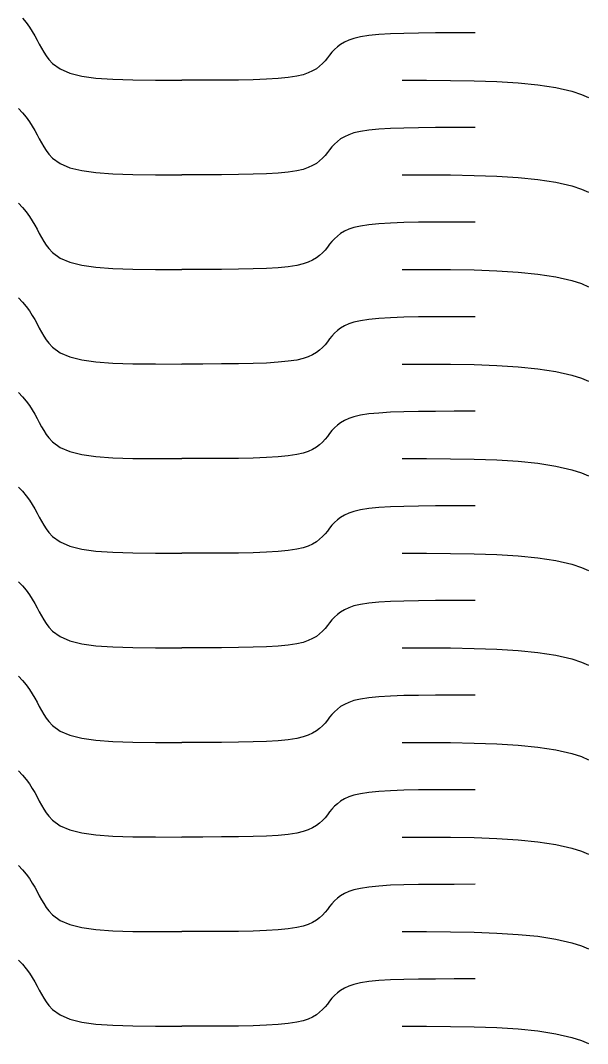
# Model space of a CAD drawing. Extents: x -53 to 53, y -74 to 74.
# Drawn here: x -16.3 to 3.99, y -36.56 to 0.07 of the extents above; entities that cross this region are included whole.
import ezdxf

# ---------------------------------------------------------------- set-up
doc = ezdxf.new("R2010")
doc.units = 0
doc.header["$MEASUREMENT"] = 0
doc.layers.get('0').update_dxf_attribs({"linetype": 'CONTINUOUS'})

msp = doc.modelspace()

# ---------------------------------------------------------------- linework, layer by layer
for p, q in [((-16.23, 0.153), (-16.098, -0.003)), ((-16.098, -0.003), (-15.982, -0.165)), ((-15.982, -0.165), (-15.883, -0.323)), ((-15.883, -0.323), (-15.795, -0.475)), ((-15.795, -0.475), (-15.713, -0.627)), ((-15.713, -0.627), (-15.633, -0.777)), ((-4.71, -0.7), (-4.845, -0.781)), ((-4.552, -0.628), (-4.71, -0.7)), ((-4.367, -0.567), (-4.552, -0.628)), ((-4.139, -0.514), (-4.367, -0.567)), ((-3.832, -0.467), (-4.139, -0.514)), ((-3.473, -0.431), (-3.832, -0.467)), ((-3.059, -0.405), (-3.473, -0.431)), ((-2.587, -0.388), (-3.059, -0.405)), ((-2.052, -0.378), (-2.587, -0.388)), ((-1.45, -0.373), (-2.052, -0.378)), ((-0.778, -0.371), (-1.45, -0.373)), ((-0.031, -0.37), (-0.778, -0.371)), ((-15.633, -0.777), (-15.554, -0.922)), ((-15.554, -0.922), (-15.473, -1.062)), ((-15.473, -1.062), (-15.386, -1.195)), ((-5.154, -1.063), (-5.238, -1.165)), ((-5.063, -0.964), (-5.154, -1.063)), ((-4.962, -0.87), (-5.063, -0.964)), ((-4.845, -0.781), (-4.962, -0.87)), ((-15.386, -1.195), (-15.292, -1.319)), ((-15.292, -1.319), (-15.156, -1.464)), ((-15.156, -1.464), (-14.882, -1.661)), ((-5.402, -1.372), (-5.493, -1.471)), ((-5.319, -1.269), (-5.402, -1.372)), ((-5.238, -1.165), (-5.319, -1.269)), ((-14.882, -1.661), (-14.537, -1.809)), ((-14.537, -1.809), (-14.113, -1.916)), ((-6.005, -1.806), (-6.189, -1.868)), ((-5.847, -1.734), (-6.005, -1.806)), ((-5.711, -1.653), (-5.847, -1.734)), ((-5.595, -1.565), (-5.711, -1.653)), ((-5.493, -1.471), (-5.595, -1.565)), ((-14.113, -1.916), (-13.603, -1.987)), ((-13.603, -1.987), (-12.997, -2.031)), ((-12.997, -2.031), (-12.288, -2.054)), ((-12.288, -2.054), (-11.467, -2.063)), ((-11.467, -2.063), (-10.525, -2.064)), ((-9.779, -2.064), (-10.525, -2.064)), ((-9.107, -2.062), (-9.779, -2.064)), ((-8.505, -2.057), (-9.107, -2.062)), ((-7.97, -2.046), (-8.505, -2.057)), ((-7.498, -2.029), (-7.97, -2.046)), ((-7.084, -2.004), (-7.498, -2.029)), ((-6.725, -1.968), (-7.084, -2.004)), ((-6.418, -1.921), (-6.725, -1.968)), ((-6.189, -1.868), (-6.418, -1.921)), ((-2.644, -2.064), (-1.771, -2.065)), ((-1.771, -2.065), (-0.908, -2.07)), ((-0.908, -2.07), (-0.067, -2.085)), ((-0.067, -2.085), (0.741, -2.114)), ((0.741, -2.114), (1.506, -2.161)), ((1.506, -2.161), (2.217, -2.232)), ((2.217, -2.232), (2.863, -2.33)), ((2.863, -2.33), (3.434, -2.461)), ((3.434, -2.461), (3.775, -2.573)), ((3.775, -2.573), (4.029, -2.683)), ((-16.38, -3.083), (-16.23, -3.234)), ((-16.23, -3.234), (-16.098, -3.391)), ((-16.098, -3.391), (-15.982, -3.552)), ((-15.982, -3.552), (-15.883, -3.71)), ((-15.883, -3.71), (-15.795, -3.863)), ((-15.795, -3.863), (-15.713, -4.015)), ((-15.713, -4.015), (-15.633, -4.164)), ((-4.552, -4.016), (-4.71, -4.088)), ((-4.367, -3.954), (-4.552, -4.016)), ((-4.139, -3.901), (-4.367, -3.954)), ((-3.832, -3.854), (-4.139, -3.901)), ((-3.473, -3.818), (-3.832, -3.854)), ((-3.059, -3.793), (-3.473, -3.818)), ((-2.587, -3.776), (-3.059, -3.793)), ((-2.052, -3.765), (-2.587, -3.776)), ((-1.45, -3.76), (-2.052, -3.765)), ((-0.778, -3.758), (-1.45, -3.76)), ((-0.031, -3.758), (-0.778, -3.758)), ((-15.633, -4.164), (-15.554, -4.309)), ((-15.554, -4.309), (-15.473, -4.449)), ((-5.063, -4.351), (-5.154, -4.45)), ((-4.962, -4.257), (-5.063, -4.351)), ((-4.845, -4.169), (-4.962, -4.257)), ((-4.71, -4.088), (-4.845, -4.169)), ((-15.473, -4.449), (-15.386, -4.582)), ((-15.386, -4.582), (-15.292, -4.707)), ((-15.292, -4.707), (-15.156, -4.851)), ((-5.402, -4.759), (-5.493, -4.858)), ((-5.319, -4.657), (-5.402, -4.759)), ((-5.238, -4.553), (-5.319, -4.657)), ((-5.154, -4.45), (-5.238, -4.553)), ((-15.156, -4.851), (-14.882, -5.048)), ((-14.882, -5.048), (-14.537, -5.197)), ((-5.847, -5.122), (-6.005, -5.194)), ((-5.711, -5.041), (-5.847, -5.122)), ((-5.595, -4.952), (-5.711, -5.041)), ((-5.493, -4.858), (-5.595, -4.952)), ((-14.537, -5.197), (-14.113, -5.303)), ((-14.113, -5.303), (-13.603, -5.375)), ((-13.603, -5.375), (-12.997, -5.419)), ((-12.997, -5.419), (-12.288, -5.442)), ((-12.288, -5.442), (-11.467, -5.45)), ((-11.467, -5.45), (-10.525, -5.452)), ((-9.779, -5.451), (-10.525, -5.452)), ((-9.107, -5.449), (-9.779, -5.451)), ((-8.505, -5.444), (-9.107, -5.449)), ((-7.97, -5.434), (-8.505, -5.444)), ((-7.498, -5.417), (-7.97, -5.434)), ((-7.084, -5.391), (-7.498, -5.417)), ((-6.725, -5.356), (-7.084, -5.391)), ((-6.418, -5.308), (-6.725, -5.356)), ((-6.189, -5.256), (-6.418, -5.308)), ((-6.005, -5.194), (-6.189, -5.256)), ((-2.644, -5.451), (-1.771, -5.452)), ((-1.771, -5.452), (-0.908, -5.458)), ((-0.908, -5.458), (-0.067, -5.472)), ((-0.067, -5.472), (0.741, -5.501)), ((0.741, -5.501), (1.506, -5.548)), ((1.506, -5.548), (2.217, -5.619)), ((2.217, -5.619), (2.863, -5.718)), ((2.863, -5.718), (3.434, -5.849)), ((3.434, -5.849), (3.775, -5.961)), ((3.775, -5.961), (4.029, -6.071)), ((-16.38, -6.471), (-16.23, -6.622)), ((-16.23, -6.622), (-16.098, -6.778)), ((-16.098, -6.778), (-15.982, -6.94)), ((-15.982, -6.94), (-15.883, -7.098)), ((-15.883, -7.098), (-15.795, -7.25)), ((-15.795, -7.25), (-15.713, -7.402)), ((-4.139, -7.289), (-4.367, -7.341)), ((-3.832, -7.241), (-4.139, -7.289)), ((-3.473, -7.206), (-3.832, -7.241)), ((-3.059, -7.18), (-3.473, -7.206)), ((-2.587, -7.163), (-3.059, -7.18)), ((-2.052, -7.153), (-2.587, -7.163)), ((-1.45, -7.148), (-2.052, -7.153)), ((-0.778, -7.146), (-1.45, -7.148)), ((-0.031, -7.145), (-0.778, -7.146)), ((-15.713, -7.402), (-15.633, -7.552)), ((-15.633, -7.552), (-15.554, -7.697)), ((-4.962, -7.644), (-5.063, -7.739)), ((-4.845, -7.556), (-4.962, -7.644)), ((-4.71, -7.475), (-4.845, -7.556)), ((-4.552, -7.403), (-4.71, -7.475)), ((-4.367, -7.341), (-4.552, -7.403)), ((-15.554, -7.697), (-15.473, -7.837)), ((-15.473, -7.837), (-15.386, -7.97)), ((-15.386, -7.97), (-15.292, -8.094)), ((-5.319, -8.044), (-5.402, -8.146)), ((-5.238, -7.94), (-5.319, -8.044)), ((-5.154, -7.838), (-5.238, -7.94)), ((-5.063, -7.739), (-5.154, -7.838)), ((-15.292, -8.094), (-15.156, -8.239)), ((-15.156, -8.239), (-14.882, -8.436)), ((-5.595, -8.34), (-5.711, -8.428)), ((-5.493, -8.246), (-5.595, -8.34)), ((-5.402, -8.146), (-5.493, -8.246)), ((-14.882, -8.436), (-14.537, -8.584)), ((-14.537, -8.584), (-14.113, -8.691)), ((-14.113, -8.691), (-13.603, -8.762)), ((-13.603, -8.762), (-12.997, -8.806)), ((-7.084, -8.779), (-7.498, -8.804)), ((-6.725, -8.743), (-7.084, -8.779)), ((-6.418, -8.696), (-6.725, -8.743)), ((-6.189, -8.643), (-6.418, -8.696)), ((-6.005, -8.581), (-6.189, -8.643)), ((-5.847, -8.509), (-6.005, -8.581)), ((-5.711, -8.428), (-5.847, -8.509)), ((-12.997, -8.806), (-12.288, -8.829)), ((-12.288, -8.829), (-11.467, -8.838)), ((-11.467, -8.838), (-10.525, -8.839)), ((-9.779, -8.839), (-10.525, -8.839)), ((-9.107, -8.837), (-9.779, -8.839)), ((-8.505, -8.832), (-9.107, -8.837)), ((-7.97, -8.821), (-8.505, -8.832)), ((-7.498, -8.804), (-7.97, -8.821)), ((-2.644, -8.839), (-1.771, -8.84)), ((-1.771, -8.84), (-0.908, -8.845)), ((-0.908, -8.845), (-0.067, -8.86)), ((-0.067, -8.86), (0.741, -8.888)), ((0.741, -8.888), (1.506, -8.936)), ((1.506, -8.936), (2.217, -9.006)), ((2.217, -9.006), (2.863, -9.105)), ((2.863, -9.105), (3.434, -9.236)), ((3.434, -9.236), (3.775, -9.348)), ((3.775, -9.348), (4.029, -9.458)), ((-16.38, -9.858), (-16.23, -10.009)), ((-16.23, -10.009), (-16.098, -10.166)), ((-16.098, -10.166), (-15.982, -10.327)), ((-15.982, -10.327), (-15.883, -10.485)), ((-15.883, -10.485), (-15.795, -10.638)), ((-3.473, -10.593), (-3.832, -10.629)), ((-3.059, -10.568), (-3.473, -10.593)), ((-2.587, -10.551), (-3.059, -10.568)), ((-2.052, -10.54), (-2.587, -10.551)), ((-1.45, -10.535), (-2.052, -10.54)), ((-0.778, -10.533), (-1.45, -10.535)), ((-0.031, -10.533), (-0.778, -10.533)), ((-15.795, -10.638), (-15.713, -10.79)), ((-15.713, -10.79), (-15.633, -10.939)), ((-15.633, -10.939), (-15.554, -11.084)), ((-4.845, -10.944), (-4.962, -11.032)), ((-4.71, -10.863), (-4.845, -10.944)), ((-4.552, -10.791), (-4.71, -10.863)), ((-4.367, -10.729), (-4.552, -10.791)), ((-4.139, -10.676), (-4.367, -10.729)), ((-3.832, -10.629), (-4.139, -10.676)), ((-15.554, -11.084), (-15.473, -11.224)), ((-15.473, -11.224), (-15.386, -11.357)), ((-5.238, -11.328), (-5.319, -11.432)), ((-5.154, -11.225), (-5.238, -11.328)), ((-5.063, -11.126), (-5.154, -11.225)), ((-4.962, -11.032), (-5.063, -11.126)), ((-15.386, -11.357), (-15.292, -11.482)), ((-15.292, -11.482), (-15.156, -11.626)), ((-15.156, -11.626), (-14.882, -11.823)), ((-5.493, -11.633), (-5.595, -11.727)), ((-5.402, -11.534), (-5.493, -11.633)), ((-5.319, -11.432), (-5.402, -11.534)), ((-14.882, -11.823), (-14.537, -11.971)), ((-14.537, -11.971), (-14.113, -12.078)), ((-14.113, -12.078), (-13.603, -12.15)), ((-6.418, -12.083), (-6.725, -12.13)), ((-6.189, -12.03), (-6.418, -12.083)), ((-6.005, -11.969), (-6.189, -12.03)), ((-5.847, -11.897), (-6.005, -11.969)), ((-5.711, -11.816), (-5.847, -11.897)), ((-5.595, -11.727), (-5.711, -11.816)), ((-13.603, -12.15), (-12.997, -12.194)), ((-12.997, -12.194), (-12.288, -12.217)), ((-12.288, -12.217), (-11.467, -12.225)), ((-11.467, -12.225), (-10.525, -12.227)), ((-9.779, -12.226), (-10.525, -12.227)), ((-9.107, -12.224), (-9.779, -12.226)), ((-8.505, -12.219), (-9.107, -12.224)), ((-7.97, -12.209), (-8.505, -12.219)), ((-7.498, -12.192), (-7.97, -12.209)), ((-7.084, -12.166), (-7.498, -12.192)), ((-6.725, -12.13), (-7.084, -12.166)), ((-2.644, -12.226), (-1.771, -12.227)), ((-1.771, -12.227), (-0.908, -12.232)), ((-0.908, -12.232), (-0.067, -12.247)), ((-0.067, -12.247), (0.741, -12.276)), ((0.741, -12.276), (1.506, -12.323)), ((1.506, -12.323), (2.217, -12.394)), ((2.217, -12.394), (2.863, -12.492)), ((2.863, -12.492), (3.434, -12.624)), ((3.434, -12.624), (3.775, -12.735)), ((3.775, -12.735), (4.029, -12.846)), ((-16.38, -13.246), (-16.23, -13.396)), ((-16.23, -13.396), (-16.098, -13.553)), ((-16.098, -13.553), (-15.982, -13.714)), ((-15.982, -13.714), (-15.883, -13.872)), ((-15.883, -13.872), (-15.795, -14.025)), ((-0.031, -13.92), (-0.778, -13.92)), ((-15.795, -14.025), (-15.713, -14.177)), ((-15.713, -14.177), (-15.633, -14.326)), ((-4.71, -14.25), (-4.845, -14.331)), ((-4.552, -14.178), (-4.71, -14.25)), ((-4.367, -14.116), (-4.552, -14.178)), ((-4.139, -14.064), (-4.367, -14.116)), ((-3.832, -14.016), (-4.139, -14.064)), ((-3.473, -13.981), (-3.832, -14.016)), ((-3.059, -13.955), (-3.473, -13.981)), ((-2.587, -13.938), (-3.059, -13.955)), ((-2.052, -13.928), (-2.587, -13.938)), ((-1.45, -13.922), (-2.052, -13.928)), ((-0.778, -13.92), (-1.45, -13.922)), ((-15.633, -14.326), (-15.554, -14.472)), ((-15.554, -14.472), (-15.473, -14.612)), ((-15.473, -14.612), (-15.386, -14.745)), ((-5.154, -14.613), (-5.238, -14.715)), ((-5.063, -14.514), (-5.154, -14.613)), ((-4.962, -14.419), (-5.063, -14.514)), ((-4.845, -14.331), (-4.962, -14.419)), ((-15.386, -14.745), (-15.292, -14.869)), ((-15.292, -14.869), (-15.156, -15.014)), ((-15.156, -15.014), (-14.882, -15.211)), ((-5.402, -14.921), (-5.493, -15.02)), ((-5.319, -14.819), (-5.402, -14.921)), ((-5.238, -14.715), (-5.319, -14.819)), ((-14.882, -15.211), (-14.537, -15.359)), ((-14.537, -15.359), (-14.113, -15.466)), ((-6.005, -15.356), (-6.189, -15.418)), ((-5.847, -15.284), (-6.005, -15.356)), ((-5.711, -15.203), (-5.847, -15.284)), ((-5.595, -15.115), (-5.711, -15.203)), ((-5.493, -15.02), (-5.595, -15.115)), ((-14.113, -15.466), (-13.603, -15.537)), ((-13.603, -15.537), (-12.997, -15.581)), ((-12.997, -15.581), (-12.288, -15.604)), ((-12.288, -15.604), (-11.467, -15.613)), ((-11.467, -15.613), (-10.525, -15.614)), ((-9.779, -15.614), (-10.525, -15.614)), ((-9.107, -15.612), (-9.779, -15.614)), ((-8.505, -15.606), (-9.107, -15.612)), ((-7.97, -15.596), (-8.505, -15.606)), ((-7.498, -15.579), (-7.97, -15.596)), ((-7.084, -15.553), (-7.498, -15.579)), ((-6.725, -15.518), (-7.084, -15.553)), ((-6.418, -15.471), (-6.725, -15.518)), ((-6.189, -15.418), (-6.418, -15.471)), ((-2.644, -15.614), (-1.771, -15.614)), ((-1.771, -15.614), (-0.908, -15.62)), ((-0.908, -15.62), (-0.067, -15.635)), ((-0.067, -15.635), (0.741, -15.663)), ((0.741, -15.663), (1.506, -15.711)), ((1.506, -15.711), (2.217, -15.781)), ((2.217, -15.781), (2.863, -15.88)), ((2.863, -15.88), (3.434, -16.011)), ((3.434, -16.011), (3.775, -16.123)), ((3.775, -16.123), (4.029, -16.233)), ((-16.38, -16.633), (-16.23, -16.784)), ((-16.23, -16.784), (-16.098, -16.941)), ((-16.098, -16.941), (-15.982, -17.102)), ((-15.982, -17.102), (-15.883, -17.26)), ((-15.883, -17.26), (-15.795, -17.413)), ((-15.795, -17.413), (-15.713, -17.565)), ((-15.713, -17.565), (-15.633, -17.714)), ((-4.552, -17.566), (-4.71, -17.638)), ((-4.367, -17.504), (-4.552, -17.566)), ((-4.139, -17.451), (-4.367, -17.504)), ((-3.832, -17.404), (-4.139, -17.451)), ((-3.473, -17.368), (-3.832, -17.404)), ((-3.059, -17.343), (-3.473, -17.368)), ((-2.587, -17.326), (-3.059, -17.343)), ((-2.052, -17.315), (-2.587, -17.326)), ((-1.45, -17.31), (-2.052, -17.315)), ((-0.778, -17.308), (-1.45, -17.31)), ((-0.031, -17.308), (-0.778, -17.308)), ((-15.633, -17.714), (-15.554, -17.859)), ((-15.554, -17.859), (-15.473, -17.999)), ((-5.063, -17.901), (-5.154, -18)), ((-4.962, -17.807), (-5.063, -17.901)), ((-4.845, -17.718), (-4.962, -17.807)), ((-4.71, -17.638), (-4.845, -17.718)), ((-15.473, -17.999), (-15.386, -18.132)), ((-15.386, -18.132), (-15.292, -18.257)), ((-15.292, -18.257), (-15.156, -18.401)), ((-5.402, -18.309), (-5.493, -18.408)), ((-5.319, -18.206), (-5.402, -18.309)), ((-5.238, -18.103), (-5.319, -18.206)), ((-5.154, -18), (-5.238, -18.103)), ((-15.156, -18.401), (-14.882, -18.598)), ((-14.882, -18.598), (-14.537, -18.746)), ((-5.847, -18.672), (-6.005, -18.744)), ((-5.711, -18.591), (-5.847, -18.672)), ((-5.595, -18.502), (-5.711, -18.591)), ((-5.493, -18.408), (-5.595, -18.502)), ((-14.537, -18.746), (-14.113, -18.853)), ((-14.113, -18.853), (-13.603, -18.925)), ((-13.603, -18.925), (-12.997, -18.969)), ((-12.997, -18.969), (-12.288, -18.991)), ((-12.288, -18.991), (-11.467, -19)), ((-11.467, -19), (-10.525, -19.001)), ((-9.779, -19.001), (-10.525, -19.001)), ((-9.107, -18.999), (-9.779, -19.001)), ((-8.505, -18.994), (-9.107, -18.999)), ((-7.97, -18.984), (-8.505, -18.994)), ((-7.498, -18.966), (-7.97, -18.984)), ((-7.084, -18.941), (-7.498, -18.966)), ((-6.725, -18.905), (-7.084, -18.941)), ((-6.418, -18.858), (-6.725, -18.905)), ((-6.189, -18.805), (-6.418, -18.858)), ((-6.005, -18.744), (-6.189, -18.805)), ((-2.644, -19.001), (-1.771, -19.002)), ((-1.771, -19.002), (-0.908, -19.007)), ((-0.908, -19.007), (-0.067, -19.022)), ((-0.067, -19.022), (0.741, -19.051)), ((0.741, -19.051), (1.506, -19.098)), ((1.506, -19.098), (2.217, -19.169)), ((2.217, -19.169), (2.863, -19.267)), ((2.863, -19.267), (3.434, -19.399)), ((3.434, -19.399), (3.775, -19.51)), ((3.775, -19.51), (4.029, -19.621)), ((-16.38, -20.021), (-16.23, -20.171)), ((-16.23, -20.171), (-16.098, -20.328)), ((-16.098, -20.328), (-15.982, -20.489)), ((-15.982, -20.489), (-15.883, -20.647)), ((-15.883, -20.647), (-15.795, -20.8)), ((-15.795, -20.8), (-15.713, -20.952)), ((-4.139, -20.839), (-4.367, -20.891)), ((-3.832, -20.791), (-4.139, -20.839)), ((-3.473, -20.756), (-3.832, -20.791)), ((-3.059, -20.73), (-3.473, -20.756)), ((-2.587, -20.713), (-3.059, -20.73)), ((-2.052, -20.703), (-2.587, -20.713)), ((-1.45, -20.697), (-2.052, -20.703)), ((-0.778, -20.695), (-1.45, -20.697)), ((-0.031, -20.695), (-0.778, -20.695)), ((-15.713, -20.952), (-15.633, -21.101)), ((-15.633, -21.101), (-15.554, -21.247)), ((-15.554, -21.247), (-15.473, -21.387)), ((-4.962, -21.194), (-5.063, -21.289)), ((-4.845, -21.106), (-4.962, -21.194)), ((-4.71, -21.025), (-4.845, -21.106)), ((-4.552, -20.953), (-4.71, -21.025)), ((-4.367, -20.891), (-4.552, -20.953)), ((-15.473, -21.387), (-15.386, -21.52)), ((-15.386, -21.52), (-15.292, -21.644)), ((-5.319, -21.594), (-5.402, -21.696)), ((-5.238, -21.49), (-5.319, -21.594)), ((-5.154, -21.388), (-5.238, -21.49)), ((-5.063, -21.289), (-5.154, -21.388)), ((-15.292, -21.644), (-15.156, -21.789)), ((-15.156, -21.789), (-14.882, -21.986)), ((-5.711, -21.978), (-5.847, -22.059)), ((-5.595, -21.89), (-5.711, -21.978)), ((-5.493, -21.795), (-5.595, -21.89)), ((-5.402, -21.696), (-5.493, -21.795)), ((-14.882, -21.986), (-14.537, -22.134)), ((-14.537, -22.134), (-14.113, -22.24)), ((-14.113, -22.24), (-13.603, -22.312)), ((-13.603, -22.312), (-12.997, -22.356)), ((-7.084, -22.328), (-7.498, -22.354)), ((-6.725, -22.293), (-7.084, -22.328)), ((-6.418, -22.245), (-6.725, -22.293)), ((-6.189, -22.193), (-6.418, -22.245)), ((-6.005, -22.131), (-6.189, -22.193)), ((-5.847, -22.059), (-6.005, -22.131)), ((-12.997, -22.356), (-12.288, -22.379)), ((-12.288, -22.379), (-11.467, -22.388)), ((-11.467, -22.388), (-10.525, -22.389)), ((-9.779, -22.389), (-10.525, -22.389)), ((-9.107, -22.387), (-9.779, -22.389)), ((-8.505, -22.381), (-9.107, -22.387)), ((-7.97, -22.371), (-8.505, -22.381)), ((-7.498, -22.354), (-7.97, -22.371)), ((-2.644, -22.389), (-1.771, -22.389)), ((-1.771, -22.389), (-0.908, -22.395)), ((-0.908, -22.395), (-0.067, -22.41)), ((-0.067, -22.41), (0.741, -22.438)), ((0.741, -22.438), (1.506, -22.486)), ((1.506, -22.486), (2.217, -22.556)), ((2.217, -22.556), (2.863, -22.655)), ((2.863, -22.655), (3.434, -22.786)), ((3.434, -22.786), (3.775, -22.898)), ((3.775, -22.898), (4.029, -23.008)), ((-16.38, -23.408), (-16.23, -23.559)), ((-16.23, -23.559), (-16.098, -23.716)), ((-16.098, -23.716), (-15.982, -23.877)), ((-15.982, -23.877), (-15.883, -24.035)), ((-15.883, -24.035), (-15.795, -24.188)), ((-3.473, -24.143), (-3.832, -24.179)), ((-3.059, -24.118), (-3.473, -24.143)), ((-2.587, -24.101), (-3.059, -24.118)), ((-2.052, -24.09), (-2.587, -24.101)), ((-1.45, -24.085), (-2.052, -24.09)), ((-0.778, -24.083), (-1.45, -24.085)), ((-0.031, -24.083), (-0.778, -24.083)), ((-15.795, -24.188), (-15.713, -24.339)), ((-15.713, -24.339), (-15.633, -24.489)), ((-15.633, -24.489), (-15.554, -24.634)), ((-4.845, -24.493), (-4.962, -24.582)), ((-4.71, -24.413), (-4.845, -24.493)), ((-4.552, -24.341), (-4.71, -24.413)), ((-4.367, -24.279), (-4.552, -24.341)), ((-4.139, -24.226), (-4.367, -24.279)), ((-3.832, -24.179), (-4.139, -24.226)), ((-15.554, -24.634), (-15.473, -24.774)), ((-15.473, -24.774), (-15.386, -24.907)), ((-15.386, -24.907), (-15.292, -25.032)), ((-5.238, -24.877), (-5.319, -24.981)), ((-5.154, -24.775), (-5.238, -24.877)), ((-5.063, -24.676), (-5.154, -24.775)), ((-4.962, -24.582), (-5.063, -24.676)), ((-15.292, -25.032), (-15.156, -25.176)), ((-15.156, -25.176), (-14.882, -25.373)), ((-5.493, -25.183), (-5.595, -25.277)), ((-5.402, -25.084), (-5.493, -25.183)), ((-5.319, -24.981), (-5.402, -25.084)), ((-14.882, -25.373), (-14.537, -25.521)), ((-14.537, -25.521), (-14.113, -25.628)), ((-14.113, -25.628), (-13.603, -25.7)), ((-6.418, -25.633), (-6.725, -25.68)), ((-6.189, -25.58), (-6.418, -25.633)), ((-6.005, -25.519), (-6.189, -25.58)), ((-5.847, -25.446), (-6.005, -25.519)), ((-5.711, -25.366), (-5.847, -25.446)), ((-5.595, -25.277), (-5.711, -25.366)), ((-13.603, -25.7), (-12.997, -25.744)), ((-12.997, -25.744), (-12.288, -25.766)), ((-12.288, -25.766), (-11.467, -25.775)), ((-11.467, -25.775), (-10.525, -25.776)), ((-9.779, -25.776), (-10.525, -25.776)), ((-9.107, -25.774), (-9.779, -25.776)), ((-8.505, -25.769), (-9.107, -25.774)), ((-7.97, -25.758), (-8.505, -25.769)), ((-7.498, -25.741), (-7.97, -25.758)), ((-7.084, -25.716), (-7.498, -25.741)), ((-6.725, -25.68), (-7.084, -25.716)), ((-2.644, -25.776), (-1.771, -25.777)), ((-1.771, -25.777), (-0.908, -25.782)), ((-0.908, -25.782), (-0.067, -25.797)), ((-0.067, -25.797), (0.741, -25.826)), ((0.741, -25.826), (1.506, -25.873)), ((1.506, -25.873), (2.217, -25.944)), ((2.217, -25.944), (2.863, -26.042)), ((2.863, -26.042), (3.434, -26.173)), ((3.434, -26.173), (3.775, -26.285)), ((3.775, -26.285), (4.029, -26.396)), ((-16.38, -26.795), (-16.23, -26.946)), ((-16.23, -26.946), (-16.098, -27.103)), ((-16.098, -27.103), (-15.982, -27.264)), ((-15.982, -27.264), (-15.883, -27.422)), ((-15.883, -27.422), (-15.795, -27.575)), ((-1.45, -27.472), (-2.052, -27.478)), ((-0.778, -27.47), (-1.45, -27.472)), ((-0.031, -27.47), (-0.778, -27.47)), ((-15.795, -27.575), (-15.713, -27.727)), ((-15.713, -27.727), (-15.633, -27.876)), ((-4.71, -27.8), (-4.845, -27.881)), ((-4.552, -27.728), (-4.71, -27.8)), ((-4.367, -27.666), (-4.552, -27.728)), ((-4.139, -27.614), (-4.367, -27.666)), ((-3.832, -27.566), (-4.139, -27.614)), ((-3.473, -27.531), (-3.832, -27.566)), ((-3.059, -27.505), (-3.473, -27.531)), ((-2.587, -27.488), (-3.059, -27.505)), ((-2.052, -27.478), (-2.587, -27.488)), ((-15.633, -27.876), (-15.554, -28.022)), ((-15.554, -28.022), (-15.473, -28.161)), ((-15.473, -28.161), (-15.386, -28.294)), ((-5.154, -28.163), (-5.238, -28.265)), ((-5.063, -28.064), (-5.154, -28.163)), ((-4.962, -27.969), (-5.063, -28.064)), ((-4.845, -27.881), (-4.962, -27.969)), ((-15.386, -28.294), (-15.292, -28.419)), ((-15.292, -28.419), (-15.156, -28.564)), ((-15.156, -28.564), (-14.882, -28.76)), ((-5.493, -28.57), (-5.595, -28.665)), ((-5.402, -28.471), (-5.493, -28.57)), ((-5.319, -28.369), (-5.402, -28.471)), ((-5.238, -28.265), (-5.319, -28.369)), ((-14.882, -28.76), (-14.537, -28.909)), ((-14.537, -28.909), (-14.113, -29.015)), ((-6.005, -28.906), (-6.189, -28.968)), ((-5.847, -28.834), (-6.005, -28.906)), ((-5.711, -28.753), (-5.847, -28.834)), ((-5.595, -28.665), (-5.711, -28.753)), ((-14.113, -29.015), (-13.603, -29.087)), ((-13.603, -29.087), (-12.997, -29.131)), ((-12.997, -29.131), (-12.288, -29.154)), ((-12.288, -29.154), (-11.467, -29.162)), ((-11.467, -29.162), (-10.525, -29.164)), ((-9.779, -29.164), (-10.525, -29.164)), ((-9.107, -29.162), (-9.779, -29.164)), ((-8.505, -29.156), (-9.107, -29.162)), ((-7.97, -29.146), (-8.505, -29.156)), ((-7.498, -29.129), (-7.97, -29.146)), ((-7.084, -29.103), (-7.498, -29.129)), ((-6.725, -29.068), (-7.084, -29.103)), ((-6.418, -29.02), (-6.725, -29.068)), ((-6.189, -28.968), (-6.418, -29.02)), ((-2.644, -29.164), (-1.771, -29.164)), ((-1.771, -29.164), (-0.908, -29.17)), ((-0.908, -29.17), (-0.067, -29.184)), ((-0.067, -29.184), (0.741, -29.213)), ((0.741, -29.213), (1.506, -29.261)), ((1.506, -29.261), (2.217, -29.331)), ((2.217, -29.331), (2.863, -29.43)), ((2.863, -29.43), (3.434, -29.561)), ((3.434, -29.561), (3.775, -29.673)), ((3.775, -29.673), (4.029, -29.783)), ((-16.38, -30.183), (-16.23, -30.334)), ((-16.23, -30.334), (-16.098, -30.491)), ((-16.098, -30.491), (-15.982, -30.652)), ((-15.982, -30.652), (-15.883, -30.81)), ((-15.883, -30.81), (-15.795, -30.963)), ((-15.795, -30.963), (-15.713, -31.114)), ((-15.713, -31.114), (-15.633, -31.264)), ((-4.552, -31.115), (-4.71, -31.187)), ((-4.367, -31.054), (-4.552, -31.115)), ((-4.139, -31.001), (-4.367, -31.054)), ((-3.832, -30.954), (-4.139, -31.001)), ((-3.473, -30.918), (-3.832, -30.954)), ((-3.059, -30.893), (-3.473, -30.918)), ((-2.587, -30.875), (-3.059, -30.893)), ((-2.052, -30.865), (-2.587, -30.875)), ((-1.45, -30.86), (-2.052, -30.865)), ((-0.778, -30.858), (-1.45, -30.86)), ((-0.031, -30.857), (-0.778, -30.858)), ((-15.633, -31.264), (-15.554, -31.409)), ((-15.554, -31.409), (-15.473, -31.549)), ((-5.063, -31.451), (-5.154, -31.55)), ((-4.962, -31.357), (-5.063, -31.451)), ((-4.845, -31.268), (-4.962, -31.357)), ((-4.71, -31.187), (-4.845, -31.268)), ((-15.473, -31.549), (-15.386, -31.682)), ((-15.386, -31.682), (-15.292, -31.806)), ((-15.292, -31.806), (-15.156, -31.951)), ((-5.402, -31.859), (-5.493, -31.958)), ((-5.319, -31.756), (-5.402, -31.859)), ((-5.238, -31.652), (-5.319, -31.756)), ((-5.154, -31.55), (-5.238, -31.652)), ((-15.156, -31.951), (-14.882, -32.148)), ((-14.882, -32.148), (-14.537, -32.296)), ((-5.847, -32.221), (-6.005, -32.293)), ((-5.711, -32.141), (-5.847, -32.221)), ((-5.595, -32.052), (-5.711, -32.141)), ((-5.493, -31.958), (-5.595, -32.052)), ((-14.537, -32.296), (-14.113, -32.403)), ((-14.113, -32.403), (-13.603, -32.475)), ((-13.603, -32.475), (-12.997, -32.518)), ((-12.997, -32.518), (-12.288, -32.541)), ((-12.288, -32.541), (-11.467, -32.55)), ((-11.467, -32.55), (-10.525, -32.551)), ((-9.779, -32.551), (-10.525, -32.551)), ((-9.107, -32.549), (-9.779, -32.551)), ((-8.505, -32.544), (-9.107, -32.549)), ((-7.97, -32.533), (-8.505, -32.544)), ((-7.498, -32.516), (-7.97, -32.533)), ((-7.084, -32.491), (-7.498, -32.516)), ((-6.725, -32.455), (-7.084, -32.491)), ((-6.418, -32.408), (-6.725, -32.455)), ((-6.189, -32.355), (-6.418, -32.408)), ((-6.005, -32.293), (-6.189, -32.355)), ((-2.644, -32.551), (-1.771, -32.552)), ((-1.771, -32.552), (-0.908, -32.557)), ((-0.908, -32.557), (-0.067, -32.572)), ((-0.067, -32.572), (0.741, -32.601)), ((0.741, -32.601), (1.506, -32.648)), ((1.506, -32.648), (2.217, -32.719)), ((2.217, -32.719), (2.863, -32.817)), ((2.863, -32.817), (3.434, -32.948)), ((3.434, -32.948), (3.775, -33.06)), ((3.775, -33.06), (4.029, -33.17)), ((-16.38, -33.57), (-16.23, -33.721)), ((-16.23, -33.721), (-16.098, -33.878)), ((-16.098, -33.878), (-15.982, -34.039)), ((-15.982, -34.039), (-15.883, -34.197)), ((-15.883, -34.197), (-15.795, -34.35)), ((-15.795, -34.35), (-15.713, -34.502)), ((-4.139, -34.388), (-4.367, -34.441)), ((-3.832, -34.341), (-4.139, -34.388)), ((-3.473, -34.305), (-3.832, -34.341)), ((-3.059, -34.28), (-3.473, -34.305)), ((-2.587, -34.263), (-3.059, -34.28)), ((-2.052, -34.252), (-2.587, -34.263)), ((-1.45, -34.247), (-2.052, -34.252)), ((-0.778, -34.245), (-1.45, -34.247)), ((-0.031, -34.245), (-0.778, -34.245)), ((-15.713, -34.502), (-15.633, -34.651)), ((-15.633, -34.651), (-15.554, -34.796)), ((-15.554, -34.796), (-15.473, -34.936)), ((-4.962, -34.744), (-5.063, -34.838)), ((-4.845, -34.656), (-4.962, -34.744)), ((-4.71, -34.575), (-4.845, -34.656)), ((-4.552, -34.503), (-4.71, -34.575)), ((-4.367, -34.441), (-4.552, -34.503)), ((-15.473, -34.936), (-15.386, -35.069)), ((-15.386, -35.069), (-15.292, -35.194)), ((-5.319, -35.144), (-5.402, -35.246)), ((-5.238, -35.04), (-5.319, -35.144)), ((-5.154, -34.937), (-5.238, -35.04)), ((-5.063, -34.838), (-5.154, -34.937)), ((-15.292, -35.194), (-15.156, -35.338)), ((-15.156, -35.338), (-14.882, -35.535)), ((-5.711, -35.528), (-5.847, -35.609)), ((-5.595, -35.44), (-5.711, -35.528)), ((-5.493, -35.345), (-5.595, -35.44)), ((-5.402, -35.246), (-5.493, -35.345)), ((-14.882, -35.535), (-14.537, -35.684)), ((-14.537, -35.684), (-14.113, -35.79)), ((-14.113, -35.79), (-13.603, -35.862)), ((-13.603, -35.862), (-12.997, -35.906)), ((-7.084, -35.878), (-7.498, -35.904)), ((-6.725, -35.843), (-7.084, -35.878)), ((-6.418, -35.795), (-6.725, -35.843)), ((-6.189, -35.743), (-6.418, -35.795)), ((-6.005, -35.681), (-6.189, -35.743)), ((-5.847, -35.609), (-6.005, -35.681)), ((-12.997, -35.906), (-12.288, -35.929)), ((-12.288, -35.929), (-11.467, -35.937)), ((-11.467, -35.937), (-10.525, -35.939)), ((-9.779, -35.938), (-10.525, -35.939)), ((-9.107, -35.936), (-9.779, -35.938)), ((-8.505, -35.931), (-9.107, -35.936)), ((-7.97, -35.921), (-8.505, -35.931)), ((-7.498, -35.904), (-7.97, -35.921)), ((-2.644, -35.938), (-1.771, -35.939)), ((-1.771, -35.939), (-0.908, -35.945)), ((-0.908, -35.945), (-0.067, -35.959)), ((-0.067, -35.959), (0.741, -35.988)), ((0.741, -35.988), (1.506, -36.035)), ((1.506, -36.035), (2.217, -36.106)), ((2.217, -36.106), (2.863, -36.205)), ((2.863, -36.205), (3.434, -36.336)), ((3.434, -36.336), (3.775, -36.448)), ((3.775, -36.448), (4.029, -36.558))]:
    msp.add_line(p, q)

doc.saveas('drawing.dxf')
